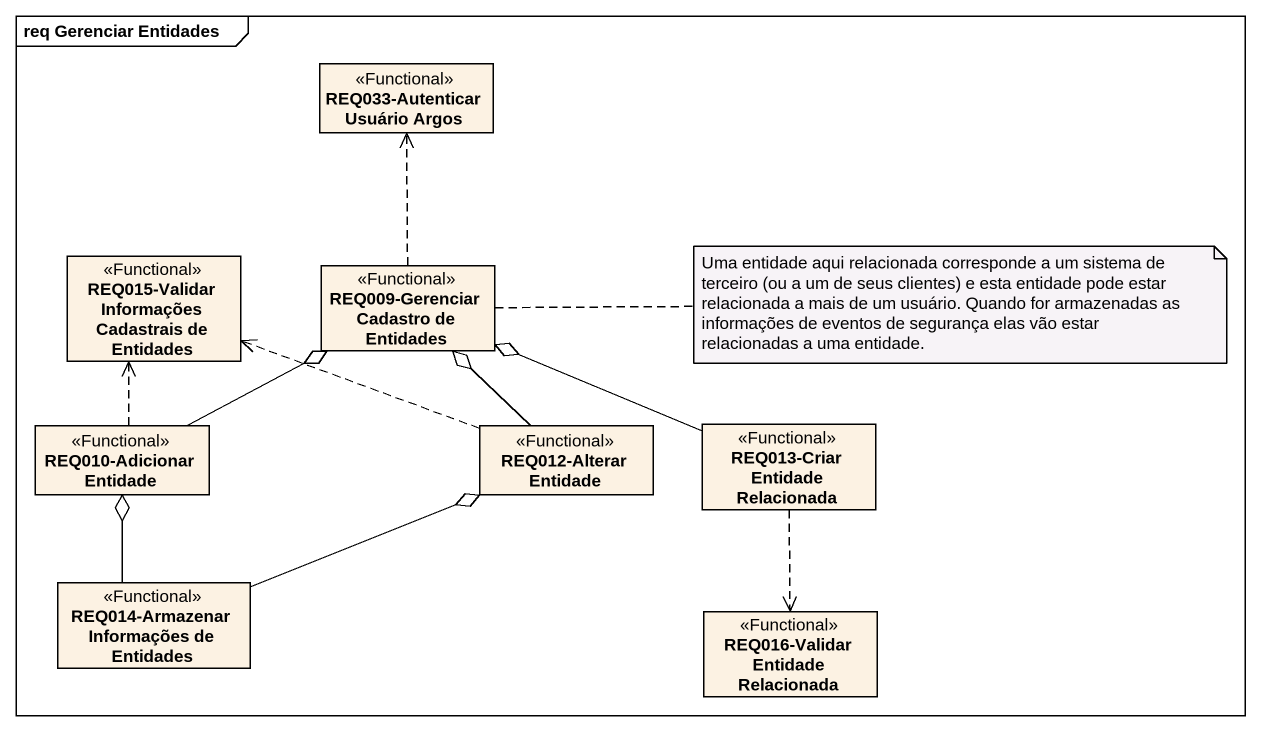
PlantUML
@startuml
mainframe req Gerenciar Entidades
hide circle
hide empty members
class "REQ033-Autenticar Usuário Argos" as REQ033_Autenticar_Usuário <<Functional>>
class "REQ015-Validar Informações Cadastrais de Entidades" as REQ015_Validar_Informações <<Functional>>
class "REQ009-Gerenciar Cadastro de Entidades" as REQ009_Gerenciar_Cadastro <<Functional>>
class "REQ010-Adicionar Entidade" as REQ010_Adicionar_Entidade <<Functional>>
class "REQ012-Alterar Entidade" as REQ012_Alterar_Entidade <<Functional>>
class "REQ013-Criar Entidade Relacionada" as REQ013_Criar_Entidade <<Functional>>
class "REQ014-Armazenar Informações de Entidades" as REQ014_Armazenar <<Functional>>
class "REQ016-Validar Entidade Relacionada" as REQ016_Validar_Entidade <<Functional>>
REQ009_Gerenciar_Cadastro .up.> REQ033_Autenticar_Usuário
REQ010_Adicionar_Entidade .up.> REQ015_Validar_Informações
REQ010_Adicionar_Entidade -right-o REQ009_Gerenciar_Cadastro
REQ012_Alterar_Entidade .left.> REQ015_Validar_Informações
REQ012_Alterar_Entidade -up-o REQ009_Gerenciar_Cadastro
REQ013_Criar_Entidade -left-o REQ009_Gerenciar_Cadastro
REQ013_Criar_Entidade ..> REQ016_Validar_Entidade
REQ014_Armazenar -up-o REQ010_Adicionar_Entidade
REQ014_Armazenar -right-o REQ012_Alterar_Entidade
note right of REQ009_Gerenciar_Cadastro : Uma entidade aqui relacionada corresponde a um sistema de terceiro (ou a um de seus clientes) e esta entidade pode estar relacionada a mais de um usuário. Quando for armazenadas as informações de eventos de segurança elas vão estar relacionadas a uma entidade.
@enduml
